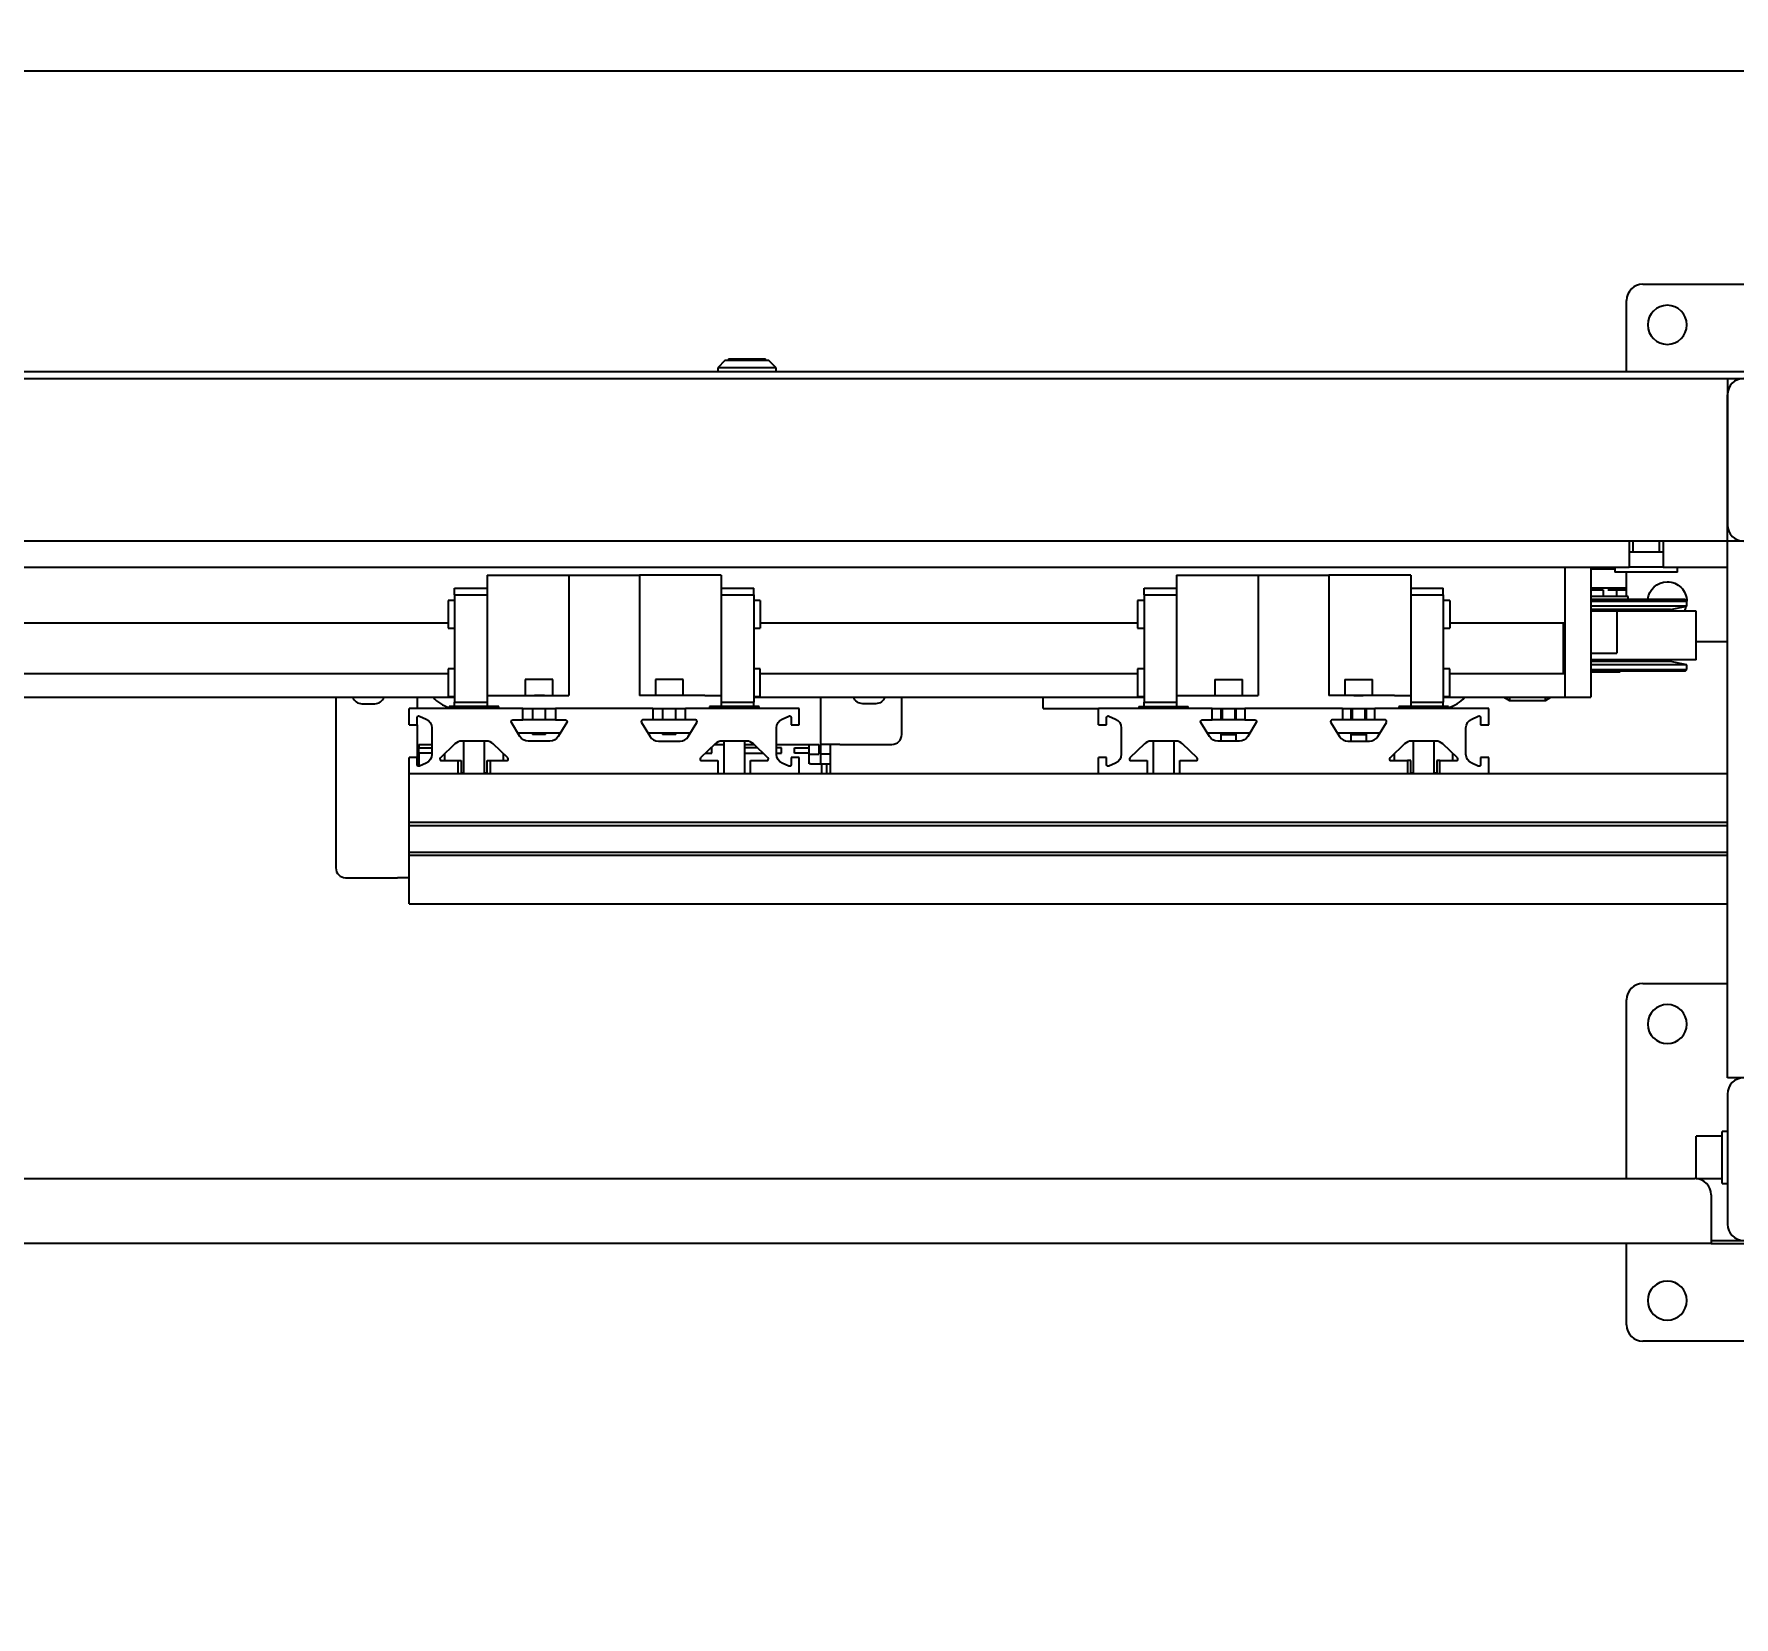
# Model space of a CAD drawing. Header units: millimetres. Extents: x 10462777 to 22643323, y 453826 to 1389191.
# Drawn here: x 11267779 to 11268285, y 578772 to 579243 of the extents above; entities that cross this region are included whole.
import ezdxf

# ---------------------------------------------------------------- set-up
doc = ezdxf.new("R2010")
doc.units = ezdxf.units.MM
doc.header["$LTSCALE"] = 200
doc.header["$MEASUREMENT"] = 0
doc.header["$PDMODE"] = 35
doc.header["$PDSIZE"] = -5
doc.linetypes.add('CENTER', pattern=[2, 1.25, -0.25, 0.25, -0.25])
doc.linetypes.add('HIDDEN_KS1', pattern=[0.26, 0.18, -0.08])
doc.layers.get('DEFPOINTS').update_dxf_attribs({"linetype": 'CONTINUOUS'})
doc.layers.add('1', color=1, linetype='CENTER')
doc.layers.add('3', color=3, linetype='HIDDEN_KS1')
doc.layers.add('LAYOUT', color=8, linetype='CONTINUOUS', lineweight=25)
doc.styles.add('iso-1', font='isocp.shx')
doc.styles.get("Standard").update_dxf_attribs({"font": 'SYMBOL'})
doc.dimstyles.get("Standard").update_dxf_attribs({"dimtxt": 1, "dimasz": 0.18, "dimexe": 0.18, "dimexo": 0.0625, "dimgap": 0.5, "dimtad": 1, "dimzin": 0, "dimdsep": 46, "dimtxsty": 'Standard', "dimcen": 0.09, "dimadec": 0, "dimazin": 0, "dimtfac": 1, "dimtofl": 0, "dimtmove": 2, "dimatfit": 3, "dimfxl": 1, "dimtolj": 1, "dimtzin": 0, "dimarcsym": 0})

# ---------------------------------------------------------------- blocks, each defined once
blk = doc.blocks.new('*D416')
at = {"layer": '1', "color": 152, "linetype": 'Continuous', "lineweight": -2, "transparency": 16777216}
for p, q in [((11266419.32, 579177.39), (11266419.32, 579563.75)), ((11268307.7, 579167.69), (11268307.7, 579563.75))]:
    blk.add_line(p, q, dxfattribs=at)
at = {"layer": '1', "color": 27, "linetype": 'Continuous', "lineweight": -2, "transparency": 16777216}
blk.add_line((11266450.07, 579533.01), (11268276.95, 579533.01), dxfattribs=at)
at = {"layer": '1', "color": 27, "linetype": 'Continuous', "transparency": 16777216}
for points in [[(11266450.07, 579538.13), (11266450.07, 579527.88), (11266419.32, 579533.01)], [(11268276.95, 579538.13), (11268276.95, 579527.88), (11268307.7, 579533.01)]]:
    blk.add_solid(points, dxfattribs=at)
at = {"layer": 'DEFPOINTS', "color": 0, "linetype": 'Continuous', "transparency": 16777216}
for p in [(11268307.7, 579533.01), (11266419.32, 579162.02), (11268307.7, 579152.31)]:
    blk.add_point(p, dxfattribs=at)
at = {"layer": '1', "color": 23, "linetype": 'Continuous', "lineweight": -3, "transparency": 16777216, "insert": (11267363.51, 579566.9), "char_height": 33.894, "attachment_point": 5, "style": 'iso-1'}
blk.add_mtext('\\A1;\\C23;1950', dxfattribs=at)
blk = doc.blocks.new('*D417')
at = {"layer": '1', "color": 152, "linetype": 'Continuous', "lineweight": -2, "transparency": 16777216}
for p, q in [((11267677.27, 579199.64), (11267677.27, 579404.5)), ((11268307.7, 579167.69), (11268307.7, 579404.5))]:
    blk.add_line(p, q, dxfattribs=at)
at = {"layer": '1', "color": 27, "linetype": 'Continuous', "lineweight": -2, "transparency": 16777216}
blk.add_line((11267708.02, 579373.75), (11268276.95, 579373.75), dxfattribs=at)
at = {"layer": '1', "color": 27, "linetype": 'Continuous', "transparency": 16777216}
for points in [[(11267708.02, 579378.88), (11267708.02, 579368.63), (11267677.27, 579373.75)], [(11268276.95, 579378.88), (11268276.95, 579368.63), (11268307.7, 579373.75)]]:
    blk.add_solid(points, dxfattribs=at)
at = {"layer": 'DEFPOINTS', "color": 0, "linetype": 'Continuous', "transparency": 16777216}
for p in [(11268307.7, 579373.75), (11267677.27, 579184.27), (11268307.7, 579152.31)]:
    blk.add_point(p, dxfattribs=at)
at = {"layer": '1', "color": 23, "linetype": 'Continuous', "lineweight": -3, "transparency": 16777216, "insert": (11267992.49, 579407.65), "char_height": 33.894, "attachment_point": 5, "style": 'iso-1'}
blk.add_mtext('\\A1;\\C23;651', dxfattribs=at)
blk = doc.blocks.new('r710ic')
at = {"layer": 'LAYOUT', "color": 3}
blk.add_circle((272041.37, 104232.63), 2050.12, dxfattribs=at)

msp = doc.modelspace()

# ---------------------------------------------------------------- linework, layer by layer
at = {"layer": '1', "color": 251, "linetype": 'Continuous'}
msp.add_line((11272134.90389, 579232.32846), (11266018.88523, 579232.32846), dxfattribs=at)
at = {"layer": '3', "color": 252, "linetype": 'Continuous'}
for p, q in [((11268258.31195, 579168.89821), (11268355.15202, 579168.89821)), ((11268253.46994, 579142.75139), (11268253.46994, 579164.05621)), ((11268328.0368, 579142.75139), (11267679.2083, 579142.75139)), ((11267679.2083, 579140.81459), (11268328.0368, 579140.81459)), ((11268283.49037, 579140.81459), (11268283.49037, 579135.97259)), ((11268283.49037, 579135.97259), (11268283.49037, 579097.23656)), ((11268283.49037, 579097.23656), (11268283.49037, 579135.97259)), ((11268283.49037, 579092.39455), (11268283.49037, 579097.23656)), ((11268283.49037, 579092.39455), (11266443.52896, 579092.39455)), ((11268254.19624, 579092.39455), (11268254.19624, 579084.64735)), ((11268264.36445, 579092.39455), (11268264.36445, 579084.64735)), ((11268283.49037, 578932.60843), (11268283.49037, 579092.39455)), ((11268288.33237, 579092.39455), (11268283.49037, 579092.39455)), ((11267634.90397, 579084.64735), (11268254.19624, 579084.64735)), ((11268235.07033, 579084.64735), (11268235.07033, 579067.43705)), ((11268235.07033, 579084.64735), (11268235.07033, 579067.93853)), ((11268242.81754, 579084.64735), (11268242.81754, 579045.91132)), ((11268242.81768, 579084.16315), (11268248.0917, 579084.16315)), ((11268248.0917, 579084.16315), (11268249.97475, 579084.16315)), ((11268253.46994, 579078.35274), (11268253.46994, 579083.10756)), ((11268264.36445, 579084.64735), (11268283.49054, 579084.64735)), ((11268242.8175, 579077.86854), (11268246.43431, 579077.86854)), ((11268248.0917, 579078.35274), (11268242.81768, 579078.35274)), ((11268270.90116, 579074.96334), (11268242.81791, 579074.96334)), ((11268253.95414, 579075.93174), (11268242.81799, 579075.93174)), ((11268246.43347, 579077.86854), (11268246.43347, 579075.93174)), ((11268247.90703, 579077.86854), (11268252.98574, 579077.86854)), ((11268253.46994, 579078.35274), (11268248.0917, 579078.35274)), ((11268250.53197, 579075.93174), (11268250.53197, 579077.86854)), ((11268250.56474, 579075.93174), (11268250.56474, 579077.86854)), ((11268252.98574, 579077.86854), (11268253.46994, 579078.35274)), ((11268253.46994, 579075.93325), (11268253.46994, 579078.35425)), ((11268253.95414, 579074.96326), (11268253.95414, 579075.93174)), ((11268271.38536, 579074.47914), (11268270.90116, 579074.96334)), ((11268242.81855, 579074.47914), (11268271.38536, 579074.47914)), ((11268271.38536, 579073.02654), (11268242.81855, 579073.02654)), ((11268266.54335, 579072.05814), (11268242.81871, 579072.05814)), ((11268274.1937, 579071.57394), (11268250.566, 579071.57394)), ((11268266.54335, 579072.05814), (11268271.38536, 579073.02654)), ((11268266.54335, 579071.57369), (11268266.54335, 579072.05814)), ((11268271.38536, 579073.02654), (11268271.38536, 579074.47914)), ((11268274.1937, 579057.04792), (11268274.1937, 579071.57394)), ((11267902.4973, 579067.93853), (11266685.62914, 579067.93853)), ((11268107.79826, 579067.93853), (11267995.46378, 579067.93853)), ((11268235.07033, 579067.93853), (11268200.76473, 579067.93853)), ((11268234.58613, 579067.93849), (11268234.58613, 579052.93617)), ((11268235.07033, 579067.70033), (11268234.83213, 579067.93853)), ((11268235.07033, 579067.43724), (11268235.07033, 579053.43742)), ((11268283.49037, 579062.37413), (11268274.19372, 579062.37413)), ((11268274.1937, 579057.04792), (11268242.81759, 579057.04792)), ((11268271.38536, 579055.59532), (11268242.81855, 579055.59532)), ((11268266.54335, 579056.56372), (11268242.81871, 579056.56372)), ((11268266.54335, 579056.56372), (11268266.54335, 579057.04792)), ((11268271.38536, 579055.59532), (11268266.54335, 579056.56372)), ((11268271.38536, 579054.14272), (11268271.38536, 579055.59532)), ((11266685.62914, 579052.93613), (11267902.4973, 579052.93613)), ((11267995.46378, 579052.93613), (11268107.79826, 579052.93613)), ((11268200.76473, 579052.93613), (11268235.07033, 579052.93613)), ((11268235.07033, 579053.17432), (11268234.83213, 579052.93613)), ((11268235.07033, 579053.43761), (11268235.07033, 579045.91132)), ((11268235.07033, 579052.93613), (11268235.07033, 579045.91132)), ((11268270.90116, 579053.65852), (11268242.81791, 579053.65852)), ((11268242.81855, 579054.14272), (11268271.38536, 579054.14272)), ((11268270.90116, 579053.65852), (11268271.38536, 579054.14272)), ((11266685.62914, 579045.91132), (11267904.43411, 579045.91132)), ((11267993.52697, 579045.91132), (11268109.73506, 579045.91132)), ((11268079.73272, 579042.52192), (11268079.73272, 579045.91133)), ((11268198.82793, 579045.91132), (11268235.07033, 579045.91132)), ((11268216.93014, 579045.91135), (11268218.60752, 579044.94292)), ((11268218.60752, 579045.91211), (11268218.60752, 579044.94292)), ((11268218.60752, 579044.94292), (11268229.25992, 579044.94292)), ((11268229.25992, 579044.94292), (11268230.9373, 579045.91135)), ((11268229.25992, 579044.94292), (11268229.25992, 579045.91089)), ((11268235.07033, 579045.91132), (11268242.81754, 579045.91132)), ((11267890.89457, 579037.67991), (11267890.89457, 579042.52191)), ((11267924.7886, 579042.52191), (11267890.89457, 579042.52191)), ((11267893.31557, 579037.67991), (11267893.31557, 579039.84004)), ((11267893.99643, 579040.28251), (11267895.94809, 579039.41511)), ((11267924.7886, 579039.13251), (11267924.7886, 579042.52191)), ((11267963.52463, 579042.52191), (11267934.47261, 579042.52191)), ((11267934.47261, 579042.52191), (11267934.47261, 579039.13251)), ((11267963.52463, 579042.52191), (11267963.52463, 579039.13251)), ((11268007.10266, 579042.52191), (11267973.20864, 579042.52191)), ((11267973.20864, 579039.13251), (11267973.20864, 579042.52191)), ((11268002.04914, 579039.41511), (11268004.00081, 579040.28251)), ((11268004.68166, 579039.84004), (11268004.68166, 579037.67991)), ((11268007.10266, 579037.67991), (11268007.10266, 579042.52191)), ((11268079.73272, 579042.52192), (11268096.19553, 579042.52192)), ((11268096.19553, 579037.67991), (11268096.19553, 579042.52191)), ((11268130.08956, 579042.52191), (11268096.19553, 579042.52191)), ((11268098.61653, 579037.67991), (11268098.61653, 579039.84004)), ((11268099.29738, 579040.28251), (11268101.24905, 579039.41511)), ((11268130.08956, 579039.13251), (11268130.08956, 579042.52191)), ((11268168.82559, 579042.52191), (11268139.77356, 579042.52191)), ((11268139.77356, 579042.52191), (11268139.77356, 579039.13251)), ((11268168.82559, 579042.52191), (11268168.82559, 579039.13251)), ((11268212.40362, 579042.52191), (11268178.50959, 579042.52191)), ((11268178.50959, 579039.13251), (11268178.50959, 579042.52191)), ((11268207.3501, 579039.41511), (11268209.30176, 579040.28251)), ((11268209.98262, 579039.84004), (11268209.98262, 579037.67991)), ((11268212.40362, 579037.67991), (11268212.40362, 579042.52191)), ((11267890.89457, 579037.67991), (11267893.31557, 579037.67991)), ((11267897.67338, 579036.7603), (11267897.67338, 579028.91551)), ((11267923.93777, 579034.2205), (11267921.36913, 579038.39454)), ((11267921.7815, 579039.13251), (11267924.7886, 579039.13251)), ((11267935.96222, 579035.25891), (11267923.29899, 579035.25891)), ((11267934.47239, 579039.13251), (11267924.78881, 579039.13251)), ((11267934.47261, 579039.13251), (11267937.4797, 579039.13251)), ((11267937.89207, 579038.39454), (11267935.32343, 579034.2205)), ((11267960.10516, 579038.39454), (11267962.6738, 579034.2205)), ((11267963.52463, 579039.13251), (11267960.51753, 579039.13251)), ((11267974.69825, 579035.25891), (11267962.03502, 579035.25891)), ((11267973.20842, 579039.13251), (11267963.52484, 579039.13251)), ((11267976.21573, 579039.13251), (11267973.20864, 579039.13251)), ((11267974.05946, 579034.2205), (11267976.6281, 579038.39454)), ((11268000.32386, 579028.91551), (11268000.32386, 579036.7603)), ((11268004.68166, 579037.67991), (11268007.10266, 579037.67991)), ((11268096.19553, 579037.67991), (11268098.61653, 579037.67991)), ((11268102.97434, 579036.7603), (11268102.97434, 579028.91551)), ((11268129.23873, 579034.2205), (11268126.67009, 579038.39454)), ((11268127.08246, 579039.13251), (11268130.08956, 579039.13251)), ((11268141.26318, 579035.25891), (11268128.59994, 579035.25891)), ((11268139.77335, 579039.13251), (11268130.08977, 579039.13251)), ((11268139.77356, 579039.13251), (11268142.78066, 579039.13251)), ((11268143.19303, 579038.39454), (11268140.62439, 579034.2205)), ((11268165.40612, 579038.39454), (11268167.97476, 579034.2205)), ((11268168.82559, 579039.13251), (11268165.81849, 579039.13251)), ((11268179.99921, 579035.25891), (11268167.33597, 579035.25891)), ((11268178.50938, 579039.13251), (11268168.8258, 579039.13251)), ((11268181.51669, 579039.13251), (11268178.50959, 579039.13251)), ((11268179.36042, 579034.2205), (11268181.92906, 579038.39454)), ((11268205.62481, 579028.91551), (11268205.62481, 579036.7603)), ((11268209.98262, 579037.67991), (11268212.40362, 579037.67991)), ((11267904.57716, 579032.02713), (11267900.24302, 579027.86077)), ((11267901.54698, 579027.0275), (11267901.54698, 579029.11422)), ((11267913.93467, 579032.83791), (11267906.59051, 579032.83791)), ((11267920.28215, 579027.86077), (11267915.94802, 579032.02713)), ((11267918.97819, 579027.0275), (11267918.97819, 579029.11422)), ((11267932.84919, 579032.83791), (11267926.41201, 579032.83791)), ((11267965.14804, 579032.83791), (11267971.58522, 579032.83791)), ((11267982.04922, 579032.02713), (11267977.71508, 579027.86077)), ((11267991.40673, 579032.83791), (11267984.06257, 579032.83791)), ((11267997.75421, 579027.86077), (11267993.42008, 579032.02713)), ((11268109.87812, 579032.02713), (11268105.54398, 579027.86077)), ((11268119.23562, 579032.83791), (11268111.89147, 579032.83791)), ((11268125.58311, 579027.86077), (11268121.24897, 579032.02713)), ((11268138.15015, 579032.83791), (11268131.71297, 579032.83791)), ((11268170.449, 579032.83791), (11268176.88618, 579032.83791)), ((11268187.35018, 579032.02713), (11268183.01604, 579027.86077)), ((11268184.32, 579027.0275), (11268184.32, 579029.11422)), ((11268196.70768, 579032.83791), (11268189.36353, 579032.83791)), ((11268203.05517, 579027.86077), (11268198.72103, 579032.02713)), ((11268201.75121, 579027.0275), (11268201.75121, 579029.11422)), ((11267893.31557, 579027.9959), (11267890.89457, 579027.9959)), ((11267890.89457, 579023.1539), (11267890.89457, 579027.9959)), ((11267893.31557, 579025.83577), (11267893.31557, 579027.9959)), ((11267895.94809, 579026.26071), (11267893.99643, 579025.3933)), ((11267900.57858, 579027.0275), (11267905.42058, 579027.0275)), ((11267905.42051, 579027.0275), (11267906.38898, 579027.0275)), ((11267905.42058, 579027.0275), (11267905.42058, 579023.1539)), ((11267906.38898, 579027.0275), (11267906.38898, 579023.44442)), ((11267914.13619, 579023.44442), (11267914.13619, 579027.0275)), ((11267914.13619, 579027.0275), (11267915.10459, 579027.0275)), ((11267915.10459, 579023.1539), (11267915.10459, 579027.0275)), ((11267915.10459, 579027.0275), (11267919.9466, 579027.0275)), ((11267978.05064, 579027.0275), (11267982.89264, 579027.0275)), ((11267982.89264, 579027.0275), (11267982.89264, 579023.1539)), ((11267992.57665, 579027.0275), (11267997.41865, 579027.0275)), ((11267992.57665, 579023.1539), (11267992.57665, 579027.0275)), ((11268004.00081, 579025.3933), (11268002.04914, 579026.26071)), ((11268007.10266, 579027.9959), (11268004.68166, 579027.9959)), ((11268004.68166, 579027.9959), (11268004.68166, 579025.83577)), ((11268007.10266, 579023.1539), (11268007.10266, 579027.9959)), ((11268098.61653, 579027.9959), (11268096.19553, 579027.9959)), ((11268096.19553, 579023.1539), (11268096.19553, 579027.9959)), ((11268098.61653, 579025.83577), (11268098.61653, 579027.9959)), ((11268101.24905, 579026.26071), (11268099.29738, 579025.3933)), ((11268105.87954, 579027.0275), (11268110.72154, 579027.0275)), ((11268110.72154, 579027.0275), (11268110.72154, 579023.1539)), ((11268120.40555, 579023.1539), (11268120.40555, 579027.0275)), ((11268120.40555, 579027.0275), (11268125.24755, 579027.0275)), ((11268183.3516, 579027.0275), (11268188.1936, 579027.0275)), ((11268188.1936, 579027.0275), (11268188.1936, 579023.1539)), ((11268189.162, 579027.0275), (11268188.1936, 579027.0275)), ((11268189.162, 579023.44442), (11268189.162, 579027.0275)), ((11268196.90921, 579027.0275), (11268196.90921, 579023.44442)), ((11268197.87768, 579027.0275), (11268196.90921, 579027.0275)), ((11268197.87761, 579027.0275), (11268202.71961, 579027.0275)), ((11268197.87761, 579023.1539), (11268197.87761, 579027.0275)), ((11268209.30176, 579025.3933), (11268207.3501, 579026.26071)), ((11268212.40362, 579027.9959), (11268209.98262, 579027.9959)), ((11268209.98262, 579027.9959), (11268209.98262, 579025.83577)), ((11268212.40362, 579023.1539), (11268212.40362, 579027.9959)), ((11267890.89457, 579023.1539), (11268283.51359, 579023.1539)), ((11267890.89457, 579008.72473), (11267890.89457, 579023.1539)), ((11267890.89457, 579023.1539), (11267905.42058, 579023.1539)), ((11267906.38898, 579023.44442), (11267907.13163, 579023.44442)), ((11267913.39355, 579023.44442), (11267914.13619, 579023.44442)), ((11267915.10459, 579023.1539), (11267982.89264, 579023.1539)), ((11267992.57665, 579023.1539), (11268007.10266, 579023.1539)), ((11268096.19553, 579023.1539), (11268110.72154, 579023.1539)), ((11268120.40555, 579023.1539), (11268188.1936, 579023.1539)), ((11268189.162, 579023.44442), (11268189.90464, 579023.44442)), ((11268196.16657, 579023.44442), (11268196.90921, 579023.44442)), ((11268197.87761, 579023.1539), (11268212.40362, 579023.1539)), ((11267890.89457, 579007.75633), (11267890.89457, 579008.72473)), ((11267890.89457, 579008.72473), (11268283.51359, 579008.72473)), ((11267890.89457, 579007.75633), (11268283.51359, 579007.75633)), ((11267890.89457, 578999.81546), (11267890.89457, 579007.75631)), ((11267890.89457, 578999.81544), (11268283.51359, 578999.81544)), ((11267890.89457, 578998.84704), (11267890.89457, 578999.81544)), ((11267890.89457, 578998.84704), (11268283.51359, 578998.84704)), ((11267890.89457, 578984.41787), (11267890.89457, 578998.84704)), ((11267890.89457, 578984.41787), (11268283.51359, 578984.41787)), ((11268258.31195, 578960.69205), (11268283.49188, 578960.69205)), ((11268253.46994, 578902.58801), (11268253.46994, 578955.85005)), ((11268288.33237, 578932.60843), (11268283.49037, 578932.60843)), ((11268283.49037, 578927.76643), (11268283.49037, 578889.0304)), ((11266453.21296, 578902.58801), (11268273.80636, 578902.58801)), ((11268278.64836, 578897.746), (11268278.64836, 578887.09359)), ((11268278.64836, 578883.21999), (11266448.37096, 578883.21999)), ((11268253.46994, 578859.00997), (11268253.46994, 578883.2215)), ((11268278.64836, 578887.09359), (11268278.64836, 578883.21999)), ((11268278.64836, 578884.18839), (11268288.33313, 578884.18839)), ((11268278.64836, 578883.21999), (11268327.0684, 578883.21999)), ((11268355.15202, 578854.16797), (11268258.31195, 578854.16797))]:
    msp.add_line(p, q, dxfattribs=at)
at = {"layer": '3', "color": 60, "linetype": 'Continuous'}
for p, q in [((11267984.98084, 579146.14079), (11267982.80194, 579143.96189)), ((11267991.51754, 579146.14079), (11267984.98084, 579146.14079)), ((11267986.02671, 579146.64436), (11267986.02671, 579146.14078)), ((11267986.02671, 579146.64436), (11267997.00837, 579146.64436)), ((11267998.05425, 579146.14079), (11267991.51754, 579146.14079)), ((11267997.00837, 579146.14078), (11267997.00837, 579146.64436)), ((11268000.23315, 579143.96189), (11267998.05425, 579146.14079)), ((11267982.80194, 579143.96189), (11267982.80194, 579142.75139)), ((11267991.51754, 579143.96189), (11267982.80194, 579143.96189)), ((11268000.23315, 579143.96189), (11267991.51754, 579143.96189)), ((11268000.23315, 579142.75139), (11268000.23315, 579143.96189)), ((11268255.32942, 579092.39472), (11268255.32942, 579089.11167)), ((11268263.23128, 579089.11167), (11268263.23128, 579092.39472)), ((11268254.43834, 579089.11167), (11268254.19622, 579088.86955)), ((11268257.43143, 579089.11167), (11268254.43834, 579089.11167)), ((11268264.12235, 579089.11167), (11268257.43143, 579089.11167)), ((11268264.36447, 579088.86955), (11268264.12235, 579089.11167)), ((11268249.97402, 579084.64735), (11268249.97402, 579083.10759)), ((11268268.58668, 579083.10759), (11268249.97402, 579083.10759)), ((11268264.36466, 579084.64735), (11268254.19634, 579084.64735)), ((11268268.58668, 579083.10759), (11268268.58668, 579084.64735)), ((11267904.45218, 579074.72124), (11267902.51538, 579074.72124)), ((11267902.51538, 579074.72124), (11267902.51538, 579066.48983)), ((11267995.48185, 579074.72124), (11267993.54505, 579074.72124)), ((11267995.48185, 579074.72124), (11267995.48185, 579066.48983)), ((11268109.75322, 579074.72124), (11268107.81634, 579074.72124)), ((11268107.81634, 579074.72124), (11268107.81634, 579066.48983)), ((11268200.78281, 579074.72124), (11268198.84593, 579074.72124)), ((11268200.78281, 579074.72124), (11268200.78281, 579066.48983)), ((11268250.56474, 579071.57394), (11268242.81754, 579071.57394)), ((11268250.56474, 579071.57394), (11268250.56474, 579058.98473)), ((11267902.51538, 579066.48983), (11267904.45226, 579066.48983)), ((11267993.54498, 579066.48983), (11267995.48185, 579066.48983)), ((11268107.81634, 579066.48983), (11268109.75322, 579066.48983)), ((11268198.84593, 579066.48983), (11268200.78281, 579066.48983)), ((11268242.81754, 579058.98473), (11268250.56474, 579058.98473)), ((11267904.45218, 579054.38482), (11267902.51538, 579054.38482)), ((11267902.51538, 579054.38482), (11267902.51538, 579046.15342)), ((11267925.5149, 579051.23752), (11267925.5149, 579046.39552)), ((11267931.20218, 579051.23752), (11267925.5149, 579051.23752)), ((11267933.74631, 579051.23752), (11267931.20218, 579051.23752)), ((11267933.74631, 579046.39552), (11267933.74631, 579051.23752)), ((11267964.25093, 579051.23752), (11267964.25093, 579046.39552)), ((11267969.93821, 579051.23752), (11267964.25093, 579051.23752)), ((11267972.48234, 579051.23752), (11267969.93821, 579051.23752)), ((11267972.48234, 579046.39552), (11267972.48234, 579051.23752)), ((11267995.48185, 579054.38482), (11267993.54498, 579054.38482)), ((11267995.48185, 579046.15342), (11267995.48185, 579054.38482)), ((11268109.75314, 579054.38482), (11268107.81634, 579054.38482)), ((11268107.81634, 579054.38482), (11268107.81634, 579051.40084)), ((11268107.81634, 579051.40084), (11268107.81634, 579046.15342)), ((11268130.81586, 579051.23752), (11268130.81586, 579046.39552)), ((11268130.81586, 579051.23752), (11268139.04726, 579051.23752)), ((11268139.04726, 579046.39552), (11268139.04726, 579051.23752)), ((11268169.55189, 579051.23752), (11268169.55189, 579046.39552)), ((11268169.55189, 579051.23752), (11268177.78329, 579051.23752)), ((11268177.78329, 579046.39552), (11268177.78329, 579051.23752)), ((11268200.78281, 579054.38482), (11268198.84593, 579054.38482)), ((11268200.78281, 579046.82358), (11268200.78281, 579054.38482)), ((11268245.70956, 579053.368), (11268242.81752, 579053.368)), ((11268245.70956, 579053.65855), (11268245.70956, 579053.368)), ((11268251.47196, 579053.368), (11268245.70956, 579053.368)), ((11268251.47196, 579053.65855), (11268251.47196, 579053.368)), ((11267902.51538, 579046.15342), (11267904.45226, 579046.15342)), ((11267931.20181, 579046.39552), (11267928.23981, 579046.39552)), ((11267969.93784, 579046.39552), (11267966.97584, 579046.39552)), ((11267993.54505, 579046.15342), (11267995.48185, 579046.15342)), ((11268107.81634, 579046.15342), (11268109.75314, 579046.15342)), ((11268133.54069, 579046.39552), (11268136.32213, 579046.39552)), ((11268172.27672, 579046.39552), (11268175.05816, 579046.39552)), ((11268198.84593, 579046.15342), (11268200.78281, 579046.15342)), ((11268200.78281, 579046.15342), (11268200.78281, 579046.82358)), ((11267902.88337, 579043.11264), (11267902.88337, 579042.5219)), ((11267913.08034, 579043.11264), (11267902.88337, 579043.11264)), ((11267917.6418, 579043.11264), (11267913.08034, 579043.11264)), ((11267917.6418, 579042.5219), (11267917.6418, 579043.11264)), ((11267927.68484, 579042.52179), (11267927.68484, 579039.13251)), ((11267931.57636, 579039.13251), (11267931.57636, 579042.52179)), ((11267966.42087, 579042.52179), (11267966.42087, 579039.13251)), ((11267970.31239, 579039.13251), (11267970.31239, 579042.52179)), ((11267980.35543, 579043.11264), (11267980.35543, 579042.5219)), ((11267990.55239, 579043.11264), (11267980.35543, 579043.11264)), ((11267995.11386, 579043.11264), (11267990.55239, 579043.11264)), ((11267995.11386, 579042.5219), (11267995.11386, 579043.11264)), ((11268108.18433, 579043.11264), (11268108.18433, 579042.5219)), ((11268108.18433, 579043.11264), (11268122.94276, 579043.11264)), ((11268122.94276, 579042.5219), (11268122.94276, 579043.11264)), ((11268132.62041, 579042.52191), (11268132.62041, 579039.13251)), ((11268132.9858, 579042.52179), (11268132.9858, 579039.13251)), ((11268136.87732, 579039.13251), (11268136.87732, 579042.52179)), ((11268137.24271, 579039.13251), (11268137.24271, 579042.52191)), ((11268171.35644, 579042.52191), (11268171.35644, 579039.13251)), ((11268171.72183, 579042.52179), (11268171.72183, 579039.13251)), ((11268175.61335, 579039.13251), (11268175.61335, 579042.52179)), ((11268175.97874, 579039.13251), (11268175.97874, 579042.52191)), ((11268185.65639, 579043.11264), (11268185.65639, 579042.5219)), ((11268195.85335, 579043.11264), (11268185.65639, 579043.11264)), ((11268200.41482, 579043.11264), (11268195.85335, 579043.11264)), ((11268200.41482, 579042.5219), (11268200.41482, 579043.11264)), ((11267927.68484, 579035.25897), (11267927.68484, 579034.77471)), ((11267931.57636, 579034.77471), (11267927.68484, 579034.77471)), ((11267931.57636, 579034.77471), (11267931.57636, 579035.25897)), ((11267966.42087, 579035.25897), (11267966.42087, 579034.77471)), ((11267970.31239, 579034.77471), (11267966.42087, 579034.77471)), ((11267970.31239, 579034.77471), (11267970.31239, 579035.25897)), ((11268132.62041, 579035.25891), (11268132.62041, 579032.83791)), ((11268132.9858, 579035.25897), (11268132.9858, 579034.77471)), ((11268132.9858, 579034.77471), (11268133.55322, 579034.77471)), ((11268133.55322, 579034.77471), (11268136.87732, 579034.77471)), ((11268136.87732, 579034.77471), (11268136.87732, 579035.25897)), ((11268137.24271, 579032.83791), (11268137.24271, 579035.25891)), ((11268171.35644, 579035.25891), (11268171.35644, 579032.83791)), ((11268171.72183, 579035.25897), (11268171.72183, 579034.77471)), ((11268171.72183, 579034.77471), (11268172.28925, 579034.77471)), ((11268172.28925, 579034.77471), (11268175.61335, 579034.77471)), ((11268175.61335, 579034.77471), (11268175.61335, 579035.25897)), ((11268175.97874, 579032.83791), (11268175.97874, 579035.25891)), ((11267907.13155, 579032.83787), (11267907.13155, 579023.1539)), ((11267913.39363, 579023.1539), (11267913.39363, 579032.83787)), ((11267984.60361, 579032.83787), (11267984.60361, 579023.1539)), ((11267990.86569, 579023.1539), (11267990.86569, 579032.83787)), ((11268112.43251, 579032.83787), (11268112.43251, 579023.15428)), ((11268118.69458, 579023.15428), (11268118.69458, 579032.83787)), ((11268189.90457, 579032.83787), (11268189.90457, 579023.15428)), ((11268196.16664, 579023.15428), (11268196.16664, 579032.83787)), ((11268281.94093, 578915.17722), (11268274.19372, 578915.17722)), ((11268274.19372, 578902.58801), (11268274.19372, 578915.17722)), ((11268283.49037, 578916.62982), (11268281.94093, 578916.62982)), ((11268281.94093, 578901.1354), (11268281.94093, 578916.62982)), ((11268274.19372, 578902.58801), (11268281.94093, 578902.58801)), ((11268281.94093, 578901.1354), (11268283.49037, 578901.1354))]:
    msp.add_line(p, q, dxfattribs=at)
at = {"layer": '3', "color": 30, "linetype": 'Continuous'}
for p, q in [((11267914.13619, 579082.22634), (11267919.91504, 579082.22634)), ((11267914.13619, 579082.22634), (11267914.13619, 579046.39552)), ((11267919.91504, 579082.22634), (11267929.84196, 579082.22634)), ((11267929.84196, 579082.22634), (11267938.49147, 579082.22634)), ((11267938.49147, 579082.22634), (11267959.50577, 579082.22634)), ((11267938.49147, 579082.22634), (11267938.49147, 579046.39552)), ((11267959.50577, 579082.22634), (11267959.50577, 579046.39552)), ((11267968.15527, 579082.22634), (11267959.50577, 579082.22634)), ((11267978.0822, 579082.22634), (11267968.15527, 579082.22634)), ((11267983.86104, 579082.22634), (11267978.0822, 579082.22634)), ((11267983.86104, 579082.22634), (11267983.86104, 579046.39552)), ((11268119.43715, 579082.22634), (11268125.216, 579082.22634)), ((11268119.43715, 579082.22634), (11268119.43715, 579046.39552)), ((11268125.216, 579082.22634), (11268135.14292, 579082.22634)), ((11268135.14292, 579082.22634), (11268143.79243, 579082.22634)), ((11268143.79243, 579082.22634), (11268164.80672, 579082.22634)), ((11268143.79243, 579082.22634), (11268143.79243, 579046.39552)), ((11268164.80672, 579082.22634), (11268164.80672, 579046.39552)), ((11268173.45623, 579082.22634), (11268164.80672, 579082.22634)), ((11268183.38315, 579082.22634), (11268173.45623, 579082.22634)), ((11268189.162, 579082.22634), (11268183.38315, 579082.22634)), ((11268189.162, 579082.22634), (11268189.162, 579046.39552)), ((11267904.45218, 579078.35274), (11267914.13619, 579078.35274)), ((11267904.45218, 579076.41594), (11267904.45218, 579078.35274)), ((11267904.45218, 579076.41594), (11267904.45218, 579044.45871)), ((11267904.45218, 579076.41594), (11267914.13619, 579076.41594)), ((11267983.86104, 579078.35274), (11267993.54505, 579078.35274)), ((11267983.86104, 579076.41594), (11267993.54505, 579076.41594)), ((11267993.54505, 579076.41594), (11267993.54505, 579078.35274)), ((11267993.54505, 579076.41594), (11267993.54505, 579044.45871)), ((11268109.75314, 579078.35274), (11268119.43715, 579078.35274)), ((11268109.75314, 579076.41594), (11268109.75314, 579078.35274)), ((11268109.75314, 579076.41594), (11268109.75314, 579044.45871)), ((11268109.75314, 579076.41594), (11268119.43715, 579076.41594)), ((11268189.162, 579078.35274), (11268198.84601, 579078.35274)), ((11268189.162, 579076.41594), (11268198.84601, 579076.41594)), ((11268198.84601, 579076.41594), (11268198.84601, 579078.35274)), ((11268198.84601, 579076.41594), (11268198.84601, 579044.45871)), ((11267904.45218, 579043.11267), (11267904.45218, 579044.45871)), ((11267904.45218, 579044.45871), (11267914.13619, 579044.45871)), ((11267914.13619, 579046.39552), (11267914.13619, 579043.1127)), ((11267914.13619, 579046.39552), (11267918.97819, 579046.39552)), ((11267918.97819, 579046.39552), (11267938.49147, 579046.39552)), ((11267979.01904, 579046.39552), (11267959.50577, 579046.39552)), ((11267979.01904, 579046.39552), (11267983.86104, 579046.39552)), ((11267983.86104, 579046.39552), (11267983.86104, 579043.1127)), ((11267983.86104, 579044.45871), (11267993.54505, 579044.45871)), ((11267993.54505, 579043.11267), (11267993.54505, 579044.45871)), ((11268109.75314, 579043.11264), (11268109.75314, 579044.45871)), ((11268109.75314, 579044.45871), (11268119.43715, 579044.45871)), ((11268119.43715, 579046.39552), (11268119.43715, 579043.11264)), ((11268119.43715, 579046.39552), (11268124.27915, 579046.39552)), ((11268124.27915, 579046.39552), (11268143.79243, 579046.39552)), ((11268184.32, 579046.39552), (11268164.80672, 579046.39552)), ((11268184.32, 579046.39552), (11268189.162, 579046.39552)), ((11268189.162, 579046.39552), (11268189.162, 579043.11264)), ((11268189.162, 579044.45871), (11268198.84601, 579044.45871)), ((11268198.84601, 579043.11264), (11268198.84601, 579044.45871)), ((11267924.78902, 579042.52191), (11267934.47342, 579042.52191)), ((11267963.52381, 579042.52191), (11267973.20821, 579042.52191)), ((11268130.08998, 579042.52191), (11268139.77438, 579042.52191)), ((11268168.82477, 579042.52191), (11268178.50917, 579042.52191))]:
    msp.add_line(p, q, dxfattribs=at)
at = {"layer": '3', "color": 163, "linetype": 'Continuous'}
for p, q in [((11267869.10556, 579045.91029), (11267869.10556, 578995.07028)), ((11267893.31558, 579045.90998), (11267893.31558, 579042.52164)), ((11268013.39727, 579045.91157), (11268013.39727, 579031.86951)), ((11268037.60729, 579034.77471), (11268037.60729, 579045.9118)), ((11267876.85276, 579043.97451), (11267880.72637, 579043.97451)), ((11268029.86008, 579043.97451), (11268025.98648, 579043.97451)), ((11267893.31558, 579037.68009), (11267893.31558, 579027.99699)), ((11267893.79978, 579031.86951), (11267897.67459, 579031.86951)), ((11267893.79978, 579031.86951), (11267893.79978, 579030.84726)), ((11267893.79978, 579029.29758), (11267893.79978, 579030.84726)), ((11267893.79978, 579030.84726), (11267897.67332, 579030.84726)), ((11267897.67332, 579029.29755), (11267893.79978, 579029.29755)), ((11267893.79978, 579029.29755), (11267893.79978, 579026.0591)), ((11267979.20969, 579029.29755), (11267981.05268, 579029.29755)), ((11267981.05268, 579030.84726), (11267980.82178, 579030.84726)), ((11267981.05268, 579029.29755), (11267981.05268, 579030.84726)), ((11267981.88369, 579031.86951), (11267984.60187, 579031.86951)), ((11267990.8644, 579031.86951), (11267993.58258, 579031.86951)), ((11267994.64726, 579030.84726), (11267990.86571, 579030.84726)), ((11267990.86571, 579029.29755), (11267996.25934, 579029.29755)), ((11268000.32265, 579031.86951), (11268010.00786, 579031.86951)), ((11268001.77646, 579030.84726), (11268000.32366, 579030.84726)), ((11268000.32366, 579029.29755), (11268001.77646, 579029.29755)), ((11268001.77646, 579029.29755), (11268001.77646, 579030.84726)), ((11268005.65006, 579030.84726), (11268010.00786, 579030.84726)), ((11268005.65006, 579029.29755), (11268005.65006, 579030.84726)), ((11268010.00786, 579029.29755), (11268005.65006, 579029.29755)), ((11268010.00786, 579031.86951), (11268012.91307, 579031.86951)), ((11268010.00786, 579030.84726), (11268010.00786, 579031.86951)), ((11268010.00786, 579029.29758), (11268010.00786, 579030.84726)), ((11268010.00786, 579026.0591), (11268010.00786, 579029.29755)), ((11268012.91307, 579031.86951), (11268012.91307, 579028.9643)), ((11268013.39727, 579031.86951), (11268013.39727, 579028.9643)), ((11268019.20767, 579031.86951), (11268013.39727, 579031.86951)), ((11268016.30247, 579031.86951), (11268016.30247, 579028.9643)), ((11268019.20767, 579031.86951), (11268034.70208, 579031.86951)), ((11267893.79978, 579026.0591), (11267893.79978, 579025.3512)), ((11268010.00786, 579028.9643), (11268012.91307, 579028.9643)), ((11268010.49206, 579026.0591), (11268010.00786, 579026.0591)), ((11268010.49206, 579026.0591), (11268013.73051, 579026.0591)), ((11268013.39727, 579028.9643), (11268013.39727, 579026.0591)), ((11268016.30247, 579028.9643), (11268013.39727, 579028.9643)), ((11268013.73051, 579026.0591), (11268013.73051, 579023.15394)), ((11268013.73055, 579026.0591), (11268015.28023, 579026.0591)), ((11268015.28023, 579023.15394), (11268015.28023, 579026.0591)), ((11268015.28023, 579026.0591), (11268016.30247, 579026.0591)), ((11268016.30247, 579028.9643), (11268016.30247, 579026.0591)), ((11268016.30247, 579026.0591), (11268016.30247, 579023.15375)), ((11267872.01076, 578992.16507), (11267887.50517, 578992.16507)), ((11267890.89466, 578992.16507), (11267887.50517, 578992.16507))]:
    msp.add_line(p, q, dxfattribs=at)
at = {"layer": '3', "color": 252, "linetype": 'Continuous', "extrusion": (0, 0, -1)}
for centre in [(-11268265.57495, 579156.7932), (-11268265.57495, 578948.58704), (-11268265.57495, 578866.27298)]:
    msp.add_circle(centre, 5.8104, dxfattribs=at)
at = {"layer": '3', "color": 252, "linetype": 'Continuous'}
for centre, radius, start, end in [((11268258.31195, 579164.05621), 4.842, 90, 180), ((11268288.33237, 579135.97259), 4.842, 90, 180), ((11268288.33237, 579097.23656), 4.842, 180, 270), ((11267905.42058, 579052.20592), 9.68401, 220.5421685, 254.8110607), ((11268197.87761, 579052.20592), 9.68401, 285.1889007, 319.4577929), ((11267960.51753, 579038.64831), 0.4842, 90, 211.6075023), ((11267965.14804, 579035.74311), 2.9052, 211.6075023, 270), ((11267971.58522, 579035.74311), 2.9052, 270, 328.3924977), ((11267976.21573, 579038.64831), 0.4842, 328.3924977, 90), ((11268165.81849, 579038.64831), 0.4842, 90, 211.6075023), ((11268170.449, 579035.74311), 2.9052, 211.6075023, 270), ((11268176.88618, 579035.74311), 2.9052, 270, 328.3924977), ((11268181.51669, 579038.64831), 0.4842, 328.3924977, 90), ((11267906.59051, 579029.9327), 2.9052, 90, 133.8692673), ((11267913.93467, 579029.9327), 2.9052, 46.1307327, 90), ((11267984.06257, 579029.9327), 2.9052, 90, 133.8692673), ((11267991.40673, 579029.9327), 2.9052, 46.1307327, 90), ((11268111.89147, 579029.9327), 2.9052, 90, 133.8692673), ((11268119.23562, 579029.9327), 2.9052, 46.1307327, 90), ((11268189.36353, 579029.9327), 2.9052, 90, 133.8692673), ((11268196.70768, 579029.9327), 2.9052, 46.1307327, 90), ((11267900.57858, 579027.5117), 0.4842, 133.8692673, 270), ((11267919.9466, 579027.5117), 0.4842, 270, 46.1307327), ((11267978.05064, 579027.5117), 0.4842, 133.8692673, 270), ((11267997.41865, 579027.5117), 0.4842, 270, 46.1307327), ((11268105.87954, 579027.5117), 0.4842, 133.8692673, 270), ((11268125.24755, 579027.5117), 0.4842, 270, 46.1307327), ((11268183.3516, 579027.5117), 0.4842, 133.8692673, 270), ((11268202.71961, 579027.5117), 0.4842, 270, 46.1307327), ((11268258.31195, 578955.85005), 4.842, 90, 180), ((11268288.33237, 578927.76643), 4.842, 90, 180), ((11268273.80636, 578897.746), 4.842, 0, 90), ((11268288.33237, 578889.0304), 4.842, 180, 270), ((11268258.31195, 578859.00997), 4.842, 180, 270)]:
    msp.add_arc(centre, radius, start, end, dxfattribs=at)
at = {"layer": '3', "color": 252, "linetype": 'Continuous', "extrusion": (0, 0, -1)}
for centre, radius, start, end in [((-11268265.57495, 579074.47914), 5.8104, 4.7812178, 90), ((-11268265.57495, 579074.47914), 5.8104, 90, 180.0000195), ((-11268265.57495, 579074.47914), 5.8104, 194.8724935, 209.9981019), ((-11267893.79978, 579039.84004), 0.4842, 0, 113.962489), ((-11267894.76818, 579036.7603), 2.9052, 113.962489, 180), ((-11268003.22906, 579036.7603), 2.9052, 0, 66.037511), ((-11268004.19746, 579039.84004), 0.4842, 66.037511, 180), ((-11268099.10073, 579039.84004), 0.4842, 0, 113.962489), ((-11268100.06913, 579036.7603), 2.9052, 113.962489, 180), ((-11268208.53002, 579036.7603), 2.9052, 0, 66.037511), ((-11268209.49842, 579039.84004), 0.4842, 66.037511, 180), ((-11267921.7815, 579038.64831), 0.4842, 328.3924977, 90), ((-11267926.41201, 579035.74311), 2.9052, 270, 328.3924977), ((-11267932.84919, 579035.74311), 2.9052, 211.6075023, 270), ((-11267937.4797, 579038.64831), 0.4842, 90, 211.6075023), ((-11268127.08246, 579038.64831), 0.4842, 328.3924977, 90), ((-11268131.71297, 579035.74311), 2.9052, 270, 328.3924977), ((-11268138.15015, 579035.74311), 2.9052, 211.6075023, 270), ((-11268142.78066, 579038.64831), 0.4842, 90, 211.6075023), ((-11267893.79978, 579025.83577), 0.4842, 246.037511, 0), ((-11267894.76818, 579028.91551), 2.9052, 180, 246.037511), ((-11268003.22906, 579028.91551), 2.9052, 293.962489, 0), ((-11268004.19746, 579025.83577), 0.4842, 180, 293.962489), ((-11268099.10073, 579025.83577), 0.4842, 246.037511, 0), ((-11268100.06913, 579028.91551), 2.9052, 180, 246.037511), ((-11268208.53002, 579028.91551), 2.9052, 293.962489, 0), ((-11268209.49842, 579025.83577), 0.4842, 180, 293.962489)]:
    msp.add_arc(centre, radius, start, end, dxfattribs=at)
at = {"layer": '3', "color": 163, "linetype": 'Continuous'}
for centre, start, end in [((11267876.85276, 579046.87972), 199.4709962, 270), ((11267880.72637, 579046.87972), 270, 340.5290038), ((11268034.70208, 579034.77471), 270, 0), ((11267872.01076, 578995.07028), 180, 270)]:
    msp.add_arc(centre, 2.9052, start, end, dxfattribs=at)
at = {"layer": '3', "color": 163, "linetype": 'Continuous', "extrusion": (0, 0, -1)}
for centre, start, end in [((-11268025.98648, 579046.87972), 270, 340.5290038), ((-11268029.86008, 579046.87972), 199.4709962, 270)]:
    msp.add_arc(centre, 2.9052, start, end, dxfattribs=at)

# ---------------------------------------------------------------- block references
at = {"layer": 'LAYOUT', "color": 2, "rotation": 270}
msp.add_blockref('r710ic', (11164953.374, 851772.39677, 0), dxfattribs=at)

# ---------------------------------------------------------------- dimensions: what is measured, and where the dimension line sits
at = {"layer": '1', "color": 27, "linetype": 'Continuous', "lineweight": -3}
for base, p1, text, picture, middle in [((11268307.70039, 579533.00572), (11266419.31894, 579162.01772), '\\C23;1950', '*D416', (11267363.50966, 579533.00572)), ((11268307.70039, 579373.75149), (11267677.2715, 579184.27157), '\\C23;651', '*D417', (11267992.48594, 579373.75149))]:
    dim = msp.add_linear_dim(base=base, p1=p1, p2=(11268307.70039, 579152.31435), text=text, dimstyle='Standard', override={"dimtxt": 33.894026, "dimasz": 30.746724, "dimexe": 30.746724, "dimexo": 15.373362, "dimgap": 16.947013, "dimtad": 1, "dimtih": 0, "dimdec": 0, "dimzin": 8, "dimtxsty": 'iso-1', "dimsah": 1, "dimclrd": 27, "dimclre": 152, "dimclrt": 23, "dimtm": -0.005, "dimtdec": 3, "dimtofl": 1, "dimtmove": 0}, dxfattribs=at)
    dim.commit()
    dim.dimension.update_dxf_attribs({"geometry": picture, "text_midpoint": middle, "dimtype": 160})

doc.saveas('drawing.dxf')
